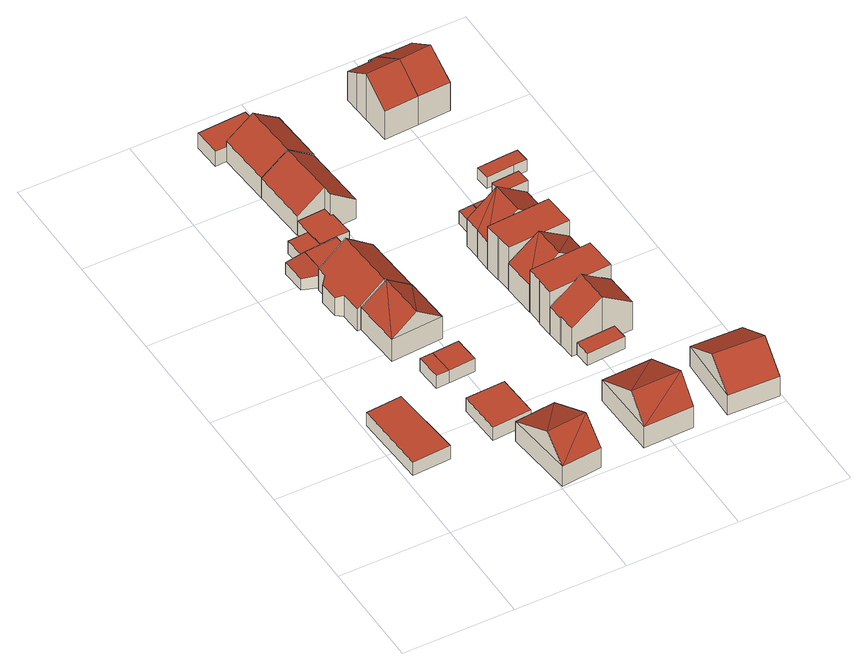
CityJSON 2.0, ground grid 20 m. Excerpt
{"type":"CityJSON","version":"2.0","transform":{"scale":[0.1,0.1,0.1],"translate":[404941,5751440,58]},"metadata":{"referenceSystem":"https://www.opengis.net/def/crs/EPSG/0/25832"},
"CityObjects":{
"building1":{"type":"Building","attributes":{"Gemeindeschluessel":"05515000","Geometrietyp2DReferenz":"3000","function":"51009_1611","roofType":"1000","measuredHeight":2.83},"geometry":[{"type":"Solid","lod":"2","boundaries":[[[[0,1,2,3]],[[4,5,1,0]],[[6,7,5,4]],[[3,2,7,6]],[[4,0,3,6]],[[1,5,7,2]]]],"semantics":{"surfaces":[{"type":"WallSurface"},{"type":"RoofSurface"},{"type":"GroundSurface"}],"values":[[0,0,0,0,1,2]]}}]},
"building2":{"type":"Building","attributes":{"Gemeindeschluessel":"05515000","Geometrietyp2DReferenz":"3000","function":"31001_2460","roofType":"1000","measuredHeight":2.66},"geometry":[{"type":"Solid","lod":"2","boundaries":[[[[8,9,10,11]],[[12,13,9,8]],[[14,15,13,12]],[[11,10,15,14]],[[12,8,11,14]],[[9,13,15,10]]]],"semantics":{"surfaces":[{"type":"WallSurface"},{"type":"RoofSurface"},{"type":"GroundSurface"}],"values":[[0,0,0,0,1,2]]}}]},
"building3":{"type":"Building","attributes":{"Gemeindeschluessel":"05515000","Geometrietyp2DReferenz":"3000","function":"51009_1611","roofType":"1000","measuredHeight":2.79},"geometry":[{"type":"Solid","lod":"2","boundaries":[[[[16,17,18,19]],[[20,21,17,16]],[[22,23,21,20]],[[19,18,23,22]],[[20,16,19,22]],[[17,21,23,18]]]],"semantics":{"surfaces":[{"type":"WallSurface"},{"type":"RoofSurface"},{"type":"GroundSurface"}],"values":[[0,0,0,0,1,2]]}}]},
"building4":{"type":"Building","attributes":{"Gemeindeschluessel":"05515000","Geometrietyp2DReferenz":"3000","function":"31001_1000","roofType":"3100","measuredHeight":8.62},"address":[{"country":"Germany","locality":"Münster","thoroughfareNumber":"137","thoroughfareName":"Töpferstraße"}],"geometry":[{"type":"Solid","lod":"2","boundaries":[[[[24,25,26,27]],[[28,29,25,24]],[[30,31,29,28]],[[27,26,31,30]],[[24,32,28]],[[30,33,27]],[[33,32,24]],[[24,27,33]],[[32,33,30]],[[30,28,32]],[[25,29,31,26]]]],"semantics":{"surfaces":[{"type":"WallSurface"},{"type":"RoofSurface"},{"type":"GroundSurface"}],"values":[[0,0,0,0,0,0,1,1,1,1,2]]}}]},
"building5":{"type":"Building","attributes":{"Gemeindeschluessel":"05515000","Geometrietyp2DReferenz":"3000","function":"51009_1610","roofType":"2100","measuredHeight":2.83},"geometry":[{"type":"Solid","lod":"2","boundaries":[[[[34,35,36,37]],[[38,39,35,34]],[[40,41,39,38]],[[42,43,41,40]],[[37,36,43,42]],[[40,38,34,37,42]],[[35,39,41,43,36]]]],"semantics":{"surfaces":[{"type":"WallSurface"},{"type":"RoofSurface"},{"type":"GroundSurface"}],"values":[[0,0,0,0,0,1,2]]}}]},
"building6":{"type":"Building","attributes":{"Gemeindeschluessel":"05515000","Geometrietyp2DReferenz":"3000","function":"51009_1610","roofType":"1000","measuredHeight":2.69},"geometry":[{"type":"Solid","lod":"2","boundaries":[[[[12,13,15,14]],[[44,45,13,12]],[[46,47,45,44]],[[14,15,47,46]],[[44,12,14,46]],[[13,45,47,15]]]],"semantics":{"surfaces":[{"type":"WallSurface"},{"type":"RoofSurface"},{"type":"GroundSurface"}],"values":[[0,0,0,0,1,2]]}}]},
"building7":{"type":"Building","attributes":{"Gemeindeschluessel":"05515000","Geometrietyp2DReferenz":"3000","function":"31001_1000","roofType":"3100","measuredHeight":8.15},"address":[{"country":"Germany","locality":"Münster","thoroughfareNumber":"141","thoroughfareName":"Töpferstraße"}],"geometry":[{"type":"Solid","lod":"2","boundaries":[[[[48,49,50,51]],[[52,53,49,48]],[[54,55,53,52]],[[51,50,55,54]],[[48,56,52]],[[54,57,51]],[[56,48,51]],[[51,57,56]],[[52,56,57]],[[57,54,52]],[[49,53,55,50]]]],"semantics":{"surfaces":[{"type":"WallSurface"},{"type":"RoofSurface"},{"type":"GroundSurface"}],"values":[[0,0,0,0,0,0,1,1,1,1,2]]}}]},
"building8":{"type":"Building","attributes":{"Gemeindeschluessel":"05515000","Geometrietyp2DReferenz":"3000","function":"31001_1000","roofType":"3100","measuredHeight":8.35},"address":[{"country":"Germany","locality":"Münster","thoroughfareNumber":"143","thoroughfareName":"Töpferstraße"}],"geometry":[{"type":"Solid","lod":"2","boundaries":[[[[58,59,60,61]],[[62,63,59,58]],[[64,65,63,62]],[[66,67,65,64]],[[68,69,67,66]],[[70,71,69,68]],[[72,73,71,70]],[[74,75,73,72]],[[76,77,75,74]],[[78,79,77,76]],[[80,81,79,78]],[[82,83,81,80]],[[61,60,83,82]],[[76,74,72,70,78]],[[68,66,64,62,58,61,82,80,78,70]],[[59,63,65,67,69,71,73,75,77,79,81,83,60]]]],"semantics":{"surfaces":[{"type":"WallSurface"},{"type":"RoofSurface"},{"type":"GroundSurface"}],"values":[[0,0,0,0,0,0,0,0,0,0,0,0,0,1,1,2]]}}]},
"building9":{"type":"Building","attributes":{"Gemeindeschluessel":"05515000","Geometrietyp2DReferenz":"3000","function":"31001_2460","roofType":"1000","measuredHeight":2.85},"geometry":[{"type":"Solid","lod":"2","boundaries":[[[[84,85,86,38]],[[87,88,85,84]],[[40,89,88,87]],[[38,86,89,40]],[[87,84,38,40]],[[85,88,89,86]]]],"semantics":{"surfaces":[{"type":"WallSurface"},{"type":"RoofSurface"},{"type":"GroundSurface"}],"values":[[0,0,0,0,1,2]]}}]},
"building10":{"type":"Building","attributes":{"Gemeindeschluessel":"05515000","Geometrietyp2DReferenz":"3000","function":"31001_2460"},"children":["building10-1","building10-2"]},
"building10-1":{"type":"BuildingPart","attributes":{"roofType":"1000","measuredHeight":2.74},"parents":["building10"],"geometry":[{"type":"Solid","lod":"2","boundaries":[[[[90,91,92,93]],[[94,86,95,96]],[[97,98,86,94]],[[93,92,98,97]],[[94,96,90,93,97]],[[91,95,86,98,92]],[[91,90,96,95]]]],"semantics":{"surfaces":[{"type":"WallSurface"},{"type":"RoofSurface"},{"type":"GroundSurface"},{"type":"ClosureSurface"}],"values":[[0,0,0,0,1,2,3]]}}]},
"building10-2":{"type":"BuildingPart","attributes":{"roofType":"1000","measuredHeight":2.87},"parents":["building10"],"geometry":[{"type":"Solid","lod":"2","boundaries":[[[[99,100,101,102]],[[103,104,100,99]],[[105,106,104,103]],[[107,85,106,105]],[[108,96,95,85,107]],[[109,110,91,90,111]],[[102,101,110,109]],[[111,108,107,105,103,99,102,109]],[[100,104,106,85,95,91,110,101]],[[96,108,111,90]],[[91,95,96,90]]]],"semantics":{"surfaces":[{"type":"WallSurface"},{"type":"RoofSurface"},{"type":"GroundSurface"},{"type":"ClosureSurface"}],"values":[[0,0,0,0,0,0,0,1,2,0,3]]}}]},
"building11":{"type":"Building","attributes":{"Gemeindeschluessel":"05515000","Geometrietyp2DReferenz":"3000","function":"31001_1000","roofType":"5000","measuredHeight":7.63},"address":[{"country":"Germany","locality":"Münster","thoroughfareNumber":"145","thoroughfareName":"Töpferstraße"}],"geometry":[{"type":"Solid","lod":"2","boundaries":[[[[112,113,114,115]],[[116,117,113,112]],[[118,119,117,116]],[[120,121,119,118]],[[122,123,121,120]],[[115,114,123,122]],[[120,124,115,122]],[[112,124,120,118,116]],[[115,124,112]],[[113,117,119,121,123,114]]]],"semantics":{"surfaces":[{"type":"WallSurface"},{"type":"RoofSurface"},{"type":"GroundSurface"}],"values":[[0,0,0,0,0,0,1,1,0,2]]}}]},
"building12":{"type":"Building","attributes":{"Gemeindeschluessel":"05515000","Geometrietyp2DReferenz":"3000","function":"31001_1000"},"address":[{"country":"Germany","locality":"Münster","thoroughfareNumber":"147","thoroughfareName":"Töpferstraße"}],"children":["building12-1","building12-2"]},
"building12-1":{"type":"BuildingPart","attributes":{"roofType":"1000","measuredHeight":3.11},"parents":["building12"],"geometry":[{"type":"Solid","lod":"2","boundaries":[[[[125,126,127,128]],[[129,130,126,125]],[[131,132,130,129]],[[133,134,132,131]],[[135,136,134,133]],[[131,129,125,128,137,135,133]],[[138,127,126,130,132,134,136]],[[138,137,128,127]],[[136,135,137,138]]]],"semantics":{"surfaces":[{"type":"WallSurface"},{"type":"RoofSurface"},{"type":"GroundSurface"},{"type":"ClosureSurface"}],"values":[[0,0,0,0,0,1,2,3,3]]}}]},
"building12-2":{"type":"BuildingPart","attributes":{"roofType":"3100","measuredHeight":7.82},"parents":["building12"],"geometry":[{"type":"Solid","lod":"2","boundaries":[[[[136,135,139]],[[140,141,136,139]],[[142,143,141,140]],[[144,145,143,142]],[[146,147,145,144]],[[148,127,147,146]],[[128,127,148]],[[142,140,139,149,144]],[[148,146,144,149]],[[138,136,141,143,145,147,127]],[[128,148,149,137]],[[127,128,137,138]],[[135,137,149,139]],[[137,135,136,138]]]],"semantics":{"surfaces":[{"type":"WallSurface"},{"type":"RoofSurface"},{"type":"GroundSurface"},{"type":"ClosureSurface"}],"values":[[0,0,0,0,0,0,0,1,1,2,0,3,0,3]]}}]},
"building13":{"type":"Building","attributes":{"Gemeindeschluessel":"05515000","Geometrietyp2DReferenz":"3000","function":"31001_1000","roofType":"3100","measuredHeight":9.01},"address":[{"country":"Germany","locality":"Münster","thoroughfareNumber":"129","thoroughfareName":"Töpferstraße"}],"geometry":[{"type":"Solid","lod":"2","boundaries":[[[[150,151,152,153]],[[154,155,151,150]],[[156,157,155,154]],[[153,152,157,156]],[[150,158,154]],[[156,159,153]],[[159,158,150]],[[150,153,159]],[[158,159,156]],[[156,154,158]],[[151,155,157,152]]]],"semantics":{"surfaces":[{"type":"WallSurface"},{"type":"RoofSurface"},{"type":"GroundSurface"}],"values":[[0,0,0,0,0,0,1,1,1,1,2]]}}]},
"building14":{"type":"Building","attributes":{"Gemeindeschluessel":"05515000","Geometrietyp2DReferenz":"3000","function":"51009_1611","roofType":"1000","measuredHeight":2.52},"geometry":[{"type":"Solid","lod":"2","boundaries":[[[[160,161,162,163]],[[164,165,161,160]],[[166,167,165,164]],[[163,162,167,166]],[[164,160,163,166]],[[161,165,167,162]]]],"semantics":{"surfaces":[{"type":"WallSurface"},{"type":"RoofSurface"},{"type":"GroundSurface"}],"values":[[0,0,0,0,1,2]]}}]},
"building15":{"type":"Building","attributes":{"Gemeindeschluessel":"05515000","Geometrietyp2DReferenz":"3000","function":"31001_1000","roofType":"3100","measuredHeight":9.74},"address":[{"country":"Germany","locality":"Münster","thoroughfareNumber":"125","thoroughfareName":"Töpferstraße"}],"geometry":[{"type":"Solid","lod":"2","boundaries":[[[[168,169,170,171]],[[172,173,169,168]],[[174,175,173,172]],[[176,177,175,174]],[[178,179,177,176]],[[180,181,179,178]],[[182,183,181,180]],[[171,170,183,182]],[[176,174,172,178]],[[168,171,182,180,178,172]],[[169,173,175,177,179,181,183,170]]]],"semantics":{"surfaces":[{"type":"WallSurface"},{"type":"RoofSurface"},{"type":"GroundSurface"}],"values":[[0,0,0,0,0,0,0,0,1,1,2]]}}]},
"building16":{"type":"Building","attributes":{"Gemeindeschluessel":"05515000","Geometrietyp2DReferenz":"3000","function":"31001_1000","roofType":"9999","measuredHeight":9},"address":[{"country":"Germany","locality":"Münster","thoroughfareNumber":"123","thoroughfareName":"Töpferstraße"}],"geometry":[{"type":"Solid","lod":"2","boundaries":[[[[184,185,186,187,188,189]],[[187,190,191,188]],[[186,175,190,187]],[[185,169,175,186]],[[184,192,169,185]],[[189,193,192,184]],[[188,191,193,189]],[[190,175,169,192,193,191]]]],"semantics":{"surfaces":[{"type":"RoofSurface"},{"type":"WallSurface"},{"type":"GroundSurface"}],"values":[[0,1,1,1,1,1,1,2]]}}]},
"building17":{"type":"Building","attributes":{"Gemeindeschluessel":"05515000","Geometrietyp2DReferenz":"3000","function":"31001_1000","roofType":"3100","measuredHeight":9.71},"address":[{"country":"Germany","locality":"Münster","thoroughfareNumber":"121","thoroughfareName":"Töpferstraße"}],"geometry":[{"type":"Solid","lod":"2","boundaries":[[[[194,195,196,197]],[[198,199,195,194]],[[200,201,199,198]],[[202,203,201,200]],[[204,205,203,202]],[[197,196,205,204]],[[197,204,206]],[[207,206,204]],[[208,206,207,198]],[[207,209,200,198]],[[209,202,200]],[[209,207,204,202]],[[208,198,194]],[[206,208,194,197]],[[195,199,201,203,205,196]]]],"semantics":{"surfaces":[{"type":"WallSurface"},{"type":"RoofSurface"},{"type":"GroundSurface"}],"values":[[0,0,0,0,0,0,1,1,1,1,0,0,0,0,2]]}}]},
"building18":{"type":"Building","attributes":{"Gemeindeschluessel":"05515000","Geometrietyp2DReferenz":"3000","function":"31001_1000","roofType":"9999","measuredHeight":9},"address":[{"country":"Germany","locality":"Münster","thoroughfareNumber":"119","thoroughfareName":"Töpferstraße"}],"geometry":[{"type":"Solid","lod":"2","boundaries":[[[[210,211,212,213,214,215]],[[213,216,217,214]],[[212,205,216,213]],[[211,203,205,212]],[[210,218,203,211]],[[215,219,218,210]],[[214,217,219,215]],[[216,205,203,218,219,217]]]],"semantics":{"surfaces":[{"type":"RoofSurface"},{"type":"WallSurface"},{"type":"GroundSurface"}],"values":[[0,1,1,1,1,1,1,2]]}}]},
"building19":{"type":"Building","attributes":{"Gemeindeschluessel":"05515000","Geometrietyp2DReferenz":"3000","function":"51009_1611","roofType":"1000","measuredHeight":2.56},"geometry":[{"type":"Solid","lod":"2","boundaries":[[[[220,221,222,223]],[[224,225,221,220]],[[226,227,225,224]],[[223,222,227,226]],[[224,220,223,226]],[[221,225,227,222]]]],"semantics":{"surfaces":[{"type":"WallSurface"},{"type":"RoofSurface"},{"type":"GroundSurface"}],"values":[[0,0,0,0,1,2]]}}]},
"building20":{"type":"Building","attributes":{"Gemeindeschluessel":"05515000","Geometrietyp2DReferenz":"3000","function":"31001_1000","roofType":"5000","measuredHeight":9.7},"address":[{"country":"Germany","locality":"Münster","thoroughfareNumber":"117","thoroughfareName":"Töpferstraße"}],"geometry":[{"type":"Solid","lod":"2","boundaries":[[[[228,229,217,230]],[[231,232,229,228]],[[233,234,232,231]],[[235,236,234,233]],[[237,216,236,235]],[[230,217,216,237]],[[237,235,238,239]],[[230,239,238]],[[231,230,238]],[[238,233,231]],[[231,228,230]],[[233,238,235]],[[237,239,230]],[[229,232,234,236,216,217]]]],"semantics":{"surfaces":[{"type":"WallSurface"},{"type":"RoofSurface"},{"type":"GroundSurface"}],"values":[[0,0,0,0,0,0,1,1,1,1,1,0,0,2]]}}]},
"building21":{"type":"Building","attributes":{"Gemeindeschluessel":"05515000","Geometrietyp2DReferenz":"3000","function":"51009_1611","roofType":"1000","measuredHeight":2.54},"geometry":[{"type":"Solid","lod":"2","boundaries":[[[[240,241,222,223]],[[242,243,241,240]],[[220,221,243,242]],[[223,222,221,220]],[[242,240,223,220]],[[241,243,221,222]]]],"semantics":{"surfaces":[{"type":"WallSurface"},{"type":"RoofSurface"},{"type":"GroundSurface"}],"values":[[0,0,0,0,1,2]]}}]},
"building22":{"type":"Building","attributes":{"Gemeindeschluessel":"05515000","Geometrietyp2DReferenz":"3000","function":"31001_1000","roofType":"3100","measuredHeight":8.66},"address":[{"country":"Germany","locality":"Münster","thoroughfareNumber":"127","thoroughfareName":"Töpferstraße"}],"geometry":[{"type":"Solid","lod":"2","boundaries":[[[[244,245,246,247]],[[248,249,245,244]],[[250,251,249,248]],[[247,246,251,250]],[[244,252,248]],[[250,253,247]],[[247,253,252,244]],[[248,252,253,250]],[[245,249,251,246]]]],"semantics":{"surfaces":[{"type":"WallSurface"},{"type":"RoofSurface"},{"type":"GroundSurface"}],"values":[[0,0,0,0,0,0,1,1,2]]}}]},
"building23":{"type":"Building","attributes":{"Gemeindeschluessel":"05515000","Geometrietyp2DReferenz":"3000","function":"51009_1611","roofType":"1000","measuredHeight":2.56},"geometry":[{"type":"Solid","lod":"2","boundaries":[[[[254,255,256,240]],[[257,258,255,254]],[[242,259,258,257]],[[240,256,259,242]],[[257,254,240,242]],[[255,258,259,256]]]],"semantics":{"surfaces":[{"type":"WallSurface"},{"type":"RoofSurface"},{"type":"GroundSurface"}],"values":[[0,0,0,0,1,2]]}}]},
"building24":{"type":"Building","attributes":{"Gemeindeschluessel":"05515000","Geometrietyp2DReferenz":"3000","function":"31001_1000","roofType":"3100","measuredHeight":9.84},"address":[{"country":"Germany","locality":"Münster","thoroughfareNumber":"115","thoroughfareName":"Töpferstraße"}],"geometry":[{"type":"Solid","lod":"2","boundaries":[[[[260,261,262,263]],[[264,265,261,260]],[[266,267,265,264]],[[268,269,267,266]],[[270,271,269,268]],[[272,273,271,270]],[[274,275,273,272]],[[276,277,275,274]],[[278,279,277,276]],[[263,262,279,278]],[[272,270,268,274]],[[266,264,260,263,278,276,274,268]],[[261,265,267,269,271,273,275,277,279,262]]]],"semantics":{"surfaces":[{"type":"WallSurface"},{"type":"RoofSurface"},{"type":"GroundSurface"}],"values":[[0,0,0,0,0,0,0,0,0,0,1,1,2]]}}]},
"building25":{"type":"Building","attributes":{"Gemeindeschluessel":"05515000","Geometrietyp2DReferenz":"3000","function":"51009_1611","roofType":"1000","measuredHeight":2.44},"geometry":[{"type":"Solid","lod":"2","boundaries":[[[[280,281,255,282]],[[283,284,281,280]],[[285,286,284,283]],[[282,255,286,285]],[[283,280,282,285]],[[281,284,286,255]]]],"semantics":{"surfaces":[{"type":"WallSurface"},{"type":"RoofSurface"},{"type":"GroundSurface"}],"values":[[0,0,0,0,1,2]]}}]},
"building26":{"type":"Building","attributes":{"Gemeindeschluessel":"05515000","Geometrietyp2DReferenz":"3000","function":"51009_1611","roofType":"1000","measuredHeight":2.42},"geometry":[{"type":"Solid","lod":"2","boundaries":[[[[287,288,289,290]],[[291,292,288,287]],[[293,294,292,291]],[[295,296,294,293]],[[297,298,296,295]],[[290,289,298,297]],[[295,293,291,287,290,297]],[[288,292,294,296,298,289]]]],"semantics":{"surfaces":[{"type":"WallSurface"},{"type":"RoofSurface"},{"type":"GroundSurface"}],"values":[[0,0,0,0,0,0,1,2]]}}]},
"building27":{"type":"Building","attributes":{"Gemeindeschluessel":"05515000","Geometrietyp2DReferenz":"3000","function":"31001_1000","roofType":"3100","measuredHeight":9.76},"address":[{"country":"Germany","locality":"Münster","thoroughfareNumber":"113","thoroughfareName":"Töpferstraße"}],"geometry":[{"type":"Solid","lod":"2","boundaries":[[[[299,300,301,302]],[[303,304,300,299]],[[305,306,304,303]],[[307,308,306,305]],[[270,271,308,307]],[[309,269,271,270]],[[266,267,269,309]],[[310,311,267,266]],[[302,301,311,310]],[[270,307,305,309]],[[303,299,302,310,266,309,305]],[[300,304,306,308,271,269,267,311,301]]]],"semantics":{"surfaces":[{"type":"WallSurface"},{"type":"RoofSurface"},{"type":"GroundSurface"}],"values":[[0,0,0,0,0,0,0,0,0,1,1,2]]}}]}
},
"vertices":[
[5,271,33],[5,271,5],[12,137,5],[12,137,33],[70,276,33],[70,276,5],[81,141,33],[81,141,5],
[139,338,31],[139,338,4],[142,291,4],[142,291,31],[162,339,31],[162,339,4],[165,292,31],[165,292,4],
[156,224,32],[156,224,4],[159,145,4],[159,145,32],[226,227,32],[226,227,4],[230,150,32],[230,150,4],
[201,2,46],[201,2,4],[274,9,4],[274,9,46],[189,127,46],[189,127,4],[262,134,46],[262,134,4],[197,42,90],[270,49,90],
[66,630,30],[66,630,6],[69,586,6],[69,586,30],[101,632,35],[101,632,6],[104,577,35],[104,577,6],[95,577,33],[95,577,6],
[210,342,31],[210,342,4],[213,295,31],[213,295,4],
[207,387,48],[207,387,1],[202,473,1],[202,473,48],[114,381,48],[114,381,1],[108,467,48],[108,467,1],[160,384,83],[155,470,83],
[88,514,39],[88,514,2],[99,505,2],[99,505,47],[86,549,39],[86,549,2],[96,559,47],[96,559,2],[95,577,47],[95,577,2],[104,577,54],[104,577,2],[145,580,86],[145,580,2],[164,581,71],[164,581,2],[195,583,47],[195,583,2],[202,473,47],[202,473,2],[151,470,86],[151,470,2],[108,467,52],[108,467,2],[101,467,47],[101,467,2],
[161,636,35],[161,636,7],[101,632,7],[164,581,35],[164,581,7],[104,577,7],
[128,669,34],[128,669,7],[92,667,7],[92,667,34],[101,632,34],[131,634,7],[131,634,34],[94,632,34],[94,632,7],
[177,683,36],[177,683,7],[176,700,7],[176,700,36],[181,683,36],[181,683,7],[184,637,36],[184,637,7],[161,636,36],[131,634,36],[126,697,36],[126,697,7],[128,669,36],
[217,805,45],[217,805,5],[120,799,5],[120,799,46],[224,686,45],[224,686,5],[177,683,81],[177,683,5],[176,700,81],[176,700,5],[126,697,46],[126,697,5],[169,802,81],
[94,897,35],[94,897,4],[114,898,4],[114,898,35],[91,947,35],[91,947,4],[158,951,35],[158,951,4],[179,952,35],[179,952,4],[183,902,35],[183,902,4],[163,901,35],[163,901,4],
[183,902,67],[211,904,47],[211,904,4],[217,805,47],[217,805,4],[169,802,82],[169,802,4],[120,799,47],[120,799,4],[114,898,47],[163,901,82],
[353,14,49],[353,14,5],[443,16,5],[443,16,49],[350,139,49],[350,139,5],[440,142,49],[440,142,5],[352,51,96],[442,53,96],
[437,252,31],[437,252,6],[368,248,6],[368,248,31],[439,223,31],[439,223,6],[369,218,31],[369,218,6],
[354,308,64],[354,308,6],[356,279,6],[356,279,64],[411,312,104],[411,312,6],[467,315,65],[467,315,6],[470,254,65],[470,254,6],[415,251,104],[415,251,6],[359,248,65],[359,248,6],[357,279,65],[357,279,6],
[352,338,96],[354,308,96],[467,315,96],[463,374,96],[352,367,96],[353,338,96],[463,374,6],[352,367,6],[352,338,6],[353,338,6],
[352,367,64],[352,367,7],[463,374,7],[463,374,64],[351,367,64],[351,367,7],[347,426,64],[347,426,7],[348,426,64],[348,426,7],[460,433,64],[460,433,7],[407,371,104],[403,429,104],[352,367,65],[348,426,65],
[346,455,97],[348,426,97],[460,433,97],[456,491,97],[343,484,97],[345,455,97],[456,491,7],[343,484,7],[346,455,7],[345,455,7],
[385,548,32],[385,548,6],[382,598,6],[382,598,32],[359,546,32],[359,546,6],[356,596,32],[356,596,6],
[342,514,64],[342,514,7],[343,484,64],[343,514,64],[343,514,7],[341,545,64],[341,545,7],[452,552,64],[452,552,7],[456,491,64],[397,549,104],[401,488,104],
[408,599,32],[408,599,6],[411,550,32],[411,550,6],
[503,16,45],[503,16,3],[595,13,3],[595,13,45],[508,141,45],[508,141,3],[600,138,45],[600,138,3],[505,67,90],[597,63,90],
[434,601,32],[434,601,7],[408,599,7],[437,551,32],[437,551,7],[411,550,7],
[390,927,66],[390,927,6],[376,926,6],[376,926,66],[389,935,60],[389,935,6],[405,936,60],[405,936,6],[409,874,104],[409,874,6],[412,821,66],[412,821,6],[351,817,66],[351,817,6],[348,870,104],[348,870,6],[346,897,85],[346,897,6],[345,924,66],[345,924,6],
[433,627,31],[433,627,7],[434,601,31],[482,630,31],[482,630,7],[484,604,31],[484,604,7],
[430,668,31],[430,668,7],[432,642,7],[432,642,31],[480,671,31],[480,671,7],[504,672,31],[504,672,7],[506,646,31],[506,646,7],[482,645,31],[482,645,7],
[434,930,66],[434,930,6],[421,929,6],[421,929,66],[464,931,66],[464,931,6],[467,878,103],[467,878,6],[471,824,66],[471,824,6],[409,874,103],[421,937,60],[421,937,6]
]}
